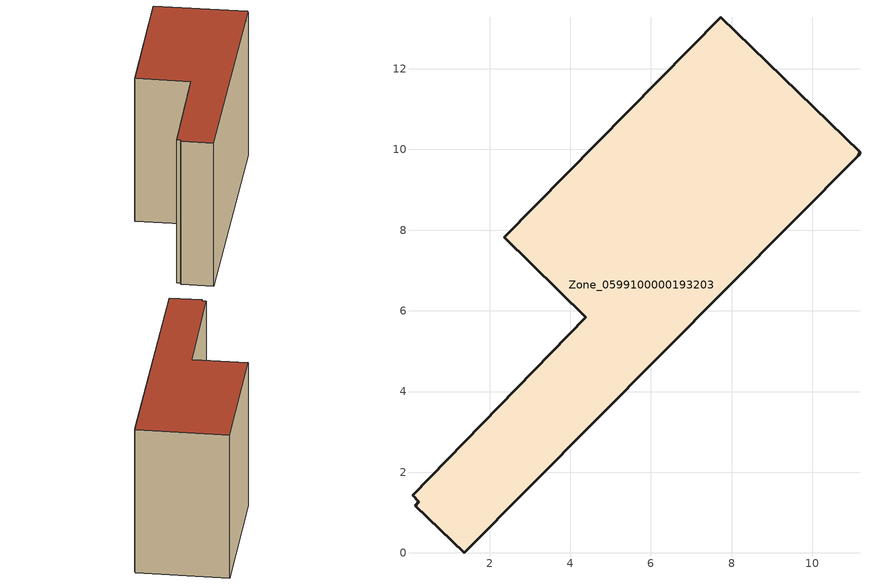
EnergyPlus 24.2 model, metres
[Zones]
Zone_0599100000193203
 floor ground (C_G): 0.25,1.26 0.09,1.43 4.39,5.84 2.36,7.82 7.73,13.28 11.18,9.93 11.14,9.84 1.38,0 0.16,1.17 z0
 wall outside (C_F): 1.38,0 11.14,9.84 11.18,9.93 7.73,13.28 2.36,7.82 4.39,5.84 0.09,1.43 0.25,1.26 0.16,1.17 1.38,0 z0:8.23
 roof outside (C_R): 0.09,1.43 0.25,1.26 0.16,1.17 1.38,0 11.14,9.84 11.18,9.93 7.73,13.28 2.36,7.82 4.39,5.84 z8.23
[BUILDING]
Pand.0599100000193203: North Axis=0; Terrain=City; Loads Convergence Tolerance Value=0.04; Temperature Convergence Tolerance Value=0.4; Solar Distribution=FullExterior; Maximum Number of Warmup Days=25; Minimum Number of Warmup Days=1
[Site:Location]
Rotterdam.The.Hague.AP_ZH_NLD Design_Conditions: Latitude=51.96; Longitude=4.45; Time Zone=1; Elevation=-4.5
[SITE:GROUNDTEMPERATURE:BUILDINGSURFACE]
18, 18, 18, 18, 18, 18, 18, 18, 18, 18, 18, 18
[MATERIAL] Thermal Absorptance=0.9; Solar Absorptance=0.7; Visible Absorptance=0.7
Name | Roughness | Thickness | Conductivity | Density | Specific Heat
G.TI.1946 | MediumSmooth | 0.15 | 1 | 540 | 1210
F.TI.1946 | Rough | 0.3 | 0.857143 | 1920 | 840
R.TI.1946 | MediumRough | 0.2 | 0.1 | 1500 | 1000
[CONSTRUCTION]
C_G: G.TI.1946
C_F: F.TI.1946
C_R: R.TI.1946
[ZONE]
Zone_0599100000193203: Type=1; Multiplier=1; Ceiling Height=Autocalculate; Volume=Autocalculate; Floor Area=autocalculate; Part of Total Floor Area=Yes
[ZONEINFILTRATION:DESIGNFLOWRATE]
Infil_Zone_0599100000193203: Zone or ZoneList or Space or SpaceList=Zone_0599100000193203; Schedule=AlwaysOn; Design Flow Rate Calculation Method=Flow/Area; Flow Rate per Floor Area=0.003; Constant Term Coefficient=1; Temperature Term Coefficient=0; Velocity Term Coefficient=0; Velocity Squared Term Coefficient=0
[HVACTEMPLATE:ZONE:IDEALLOADSAIRSYSTEM]
Zone_0599100000193203: Maximum Heating Supply Air Temperature=50; Minimum Cooling Supply Air Temperature=13; Maximum Heating Supply Air Humidity Ratio=0.0156; Minimum Cooling Supply Air Humidity Ratio=0.0077; Heating Limit=NoLimit; Cooling Limit=NoLimit; Dehumidification Control Type=ConstantSensibleHeatRatio; Cooling Sensible Heat Ratio=0.7; Dehumidification Setpoint=60; Humidification Control Type=None; Humidification Setpoint=30; Outdoor Air Method=None; Outdoor Air Flow Rate per Person=0.00944; Outdoor Air Flow Rate per Zone Floor Area=0; Outdoor Air Flow Rate per Zone=0; Demand Controlled Ventilation Type=None; Outdoor Air Economizer Type=NoEconomizer; Heat Recovery Type=None; Sensible Heat Recovery Effectiveness=0.7; Latent Heat Recovery Effectiveness=0.65
[ZONECONTROL:THERMOSTAT]
ThermostatControl_Zone_0599100000193203: Zone or ZoneList=Zone_0599100000193203; Control Type Schedule=DualSetpointControlType; Control 1=Thermostat_Zone_0599100000193203; Temperature Difference Between Cutout And Setpoint=0
[THERMOSTATSETPOINT:DUALSETPOINT]
Thermostat_Zone_0599100000193203: Heating Setpoint Temperature Schedule=HeatingSetpoint_Zone_0599100000193203; Cooling Setpoint Temperature Schedule=CoolingSetpoint_Zone_0599100000193203
[SCHEDULE:COMPACT]
HeatingSetpoint_Zone_0599100000193203: Through: 12/31, For: AllDays, Until: 24:00, 21
CoolingSetpoint_Zone_0599100000193203: Through: 12/31, For: AllDays, Until: 24:00, 24
DualSetpointControlType: Through: 12/31, For: AllDays, Until: 24:00, 4
AlwaysOn: Through: 12/31, For: AllDays, Until: 24:00, 1
